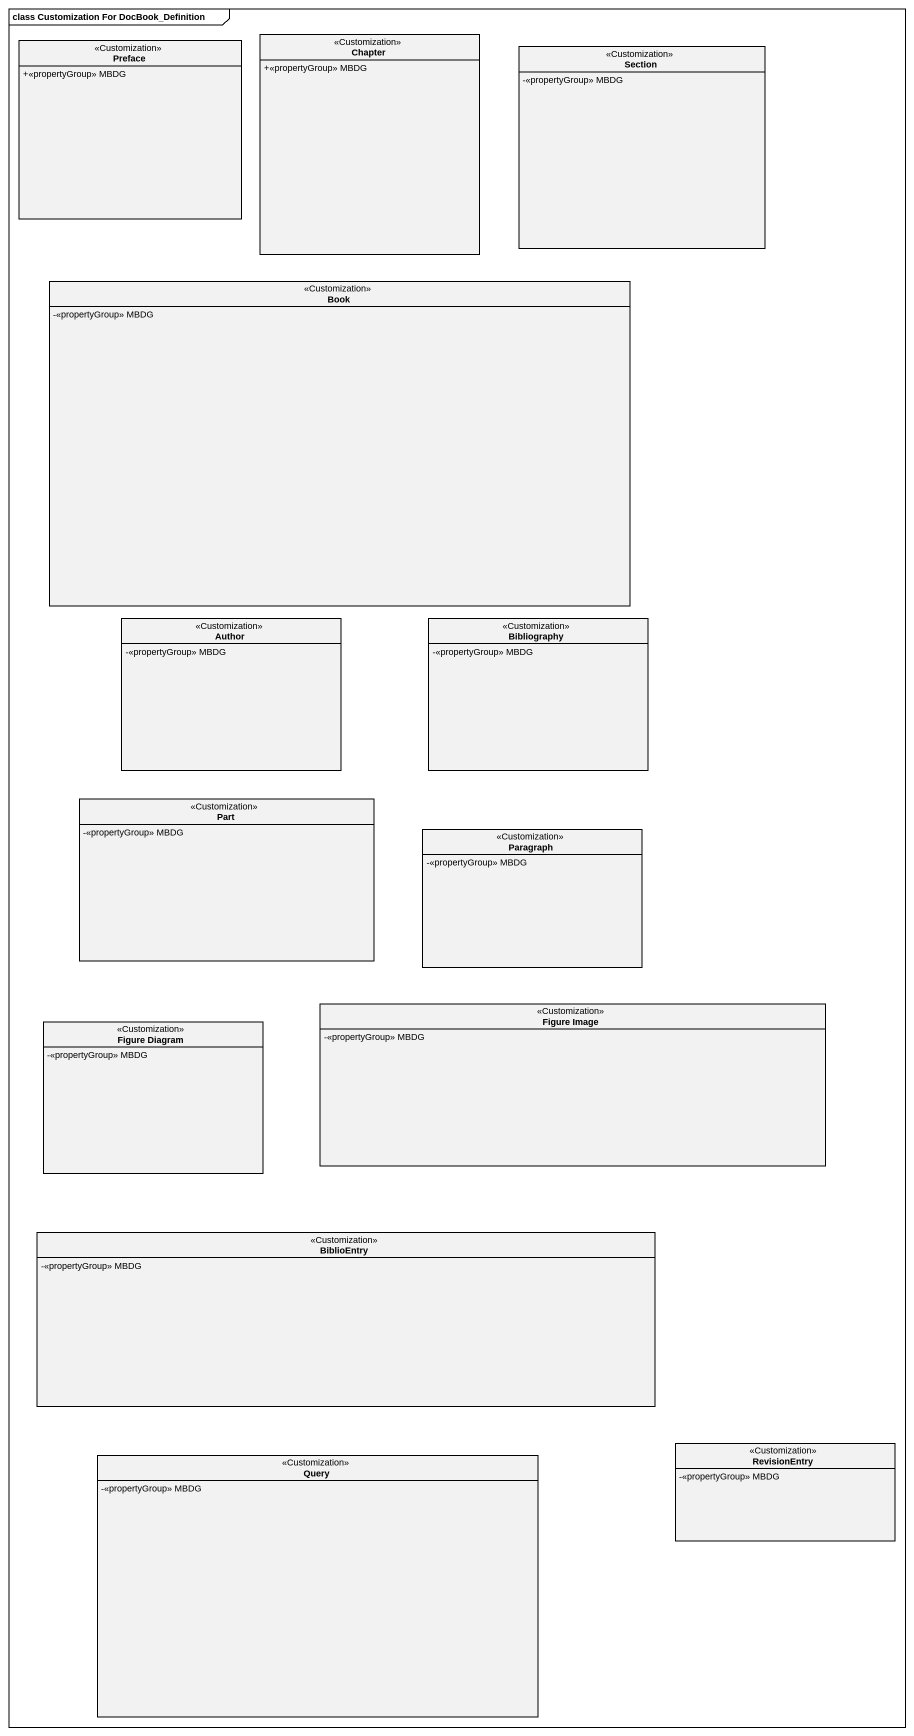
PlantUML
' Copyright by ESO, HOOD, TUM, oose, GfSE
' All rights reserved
@startuml
mainframe class Customization For DocBook_Definition
hide circle
hide empty members
skinparam classAttributeIconSize 0
class Preface <<Customization>> {
  +<<propertyGroup>> MBDG
}
class Chapter <<Customization>> {
  +<<propertyGroup>> MBDG
}
class Section <<Customization>> {
  -<<propertyGroup>> MBDG
}
class Book <<Customization>> {
  -<<propertyGroup>> MBDG
}
class Author <<Customization>> {
  -<<propertyGroup>> MBDG
}
class Bibliography <<Customization>> {
  -<<propertyGroup>> MBDG
}
class Part <<Customization>> {
  -<<propertyGroup>> MBDG
}
class Paragraph <<Customization>> {
  -<<propertyGroup>> MBDG
}
class "Figure Image" as Figure_Image <<Customization>> {
  -<<propertyGroup>> MBDG
}
class "Figure Diagram" as Figure_Diagram <<Customization>> {
  -<<propertyGroup>> MBDG
}
class BiblioEntry <<Customization>> {
  -<<propertyGroup>> MBDG
}
class RevisionEntry <<Customization>> {
  -<<propertyGroup>> MBDG
}
class Query <<Customization>> {
  -<<propertyGroup>> MBDG
}
@enduml
